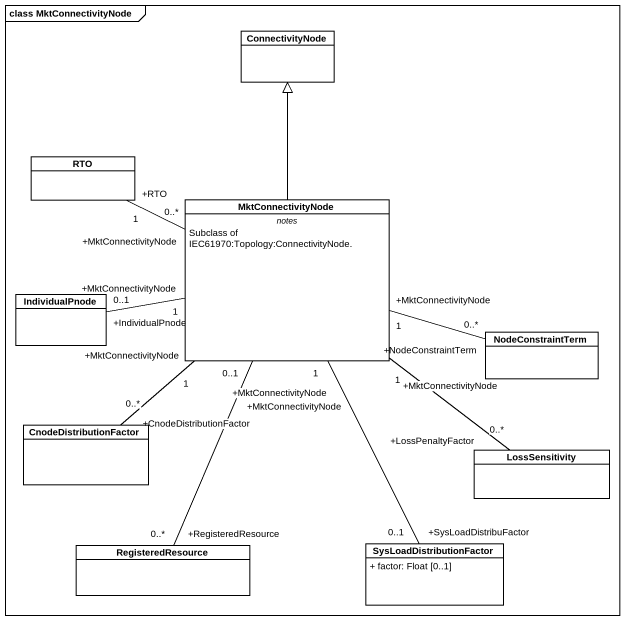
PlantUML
@startuml
mainframe class MktConnectivityNode
hide circle
hide empty members
skinparam classAttributeIconSize 0
class ConnectivityNode
class RTO
class MktConnectivityNode {
  -- notes --
  Subclass of IEC61970:Topology:ConnectivityNode.
}
class IndividualPnode
class NodeConstraintTerm
class CnodeDistributionFactor
class LossSensitivity
class RegisteredResource
class SysLoadDistributionFactor {
  + factor: Float [0..1]
}
RTO "+RTO\n1" -right- "+MktConnectivityNode\n0..*" MktConnectivityNode
MktConnectivityNode -up-|> ConnectivityNode
IndividualPnode "+IndividualPnode\n0..1" -right- "+MktConnectivityNode\n1" MktConnectivityNode
NodeConstraintTerm "+NodeConstraintTerm\n0..*" -left- "+MktConnectivityNode\n1" MktConnectivityNode
CnodeDistributionFactor "+CnodeDistributionFactor\n0..*" -up- "+MktConnectivityNode\n1" MktConnectivityNode
LossSensitivity "+LossPenaltyFactor\n0..*" -up- "+MktConnectivityNode\n1" MktConnectivityNode
RegisteredResource "+RegisteredResource\n0..*" -up- "+MktConnectivityNode\n0..1" MktConnectivityNode
SysLoadDistributionFactor "+SysLoadDistribuFactor\n0..1" -up- "+MktConnectivityNode\n1" MktConnectivityNode
@enduml
